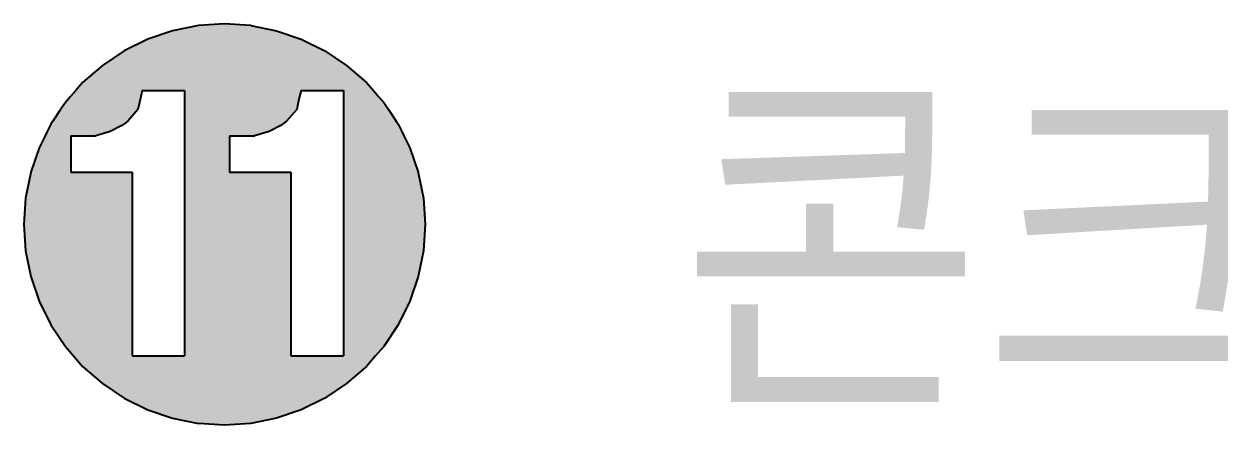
# Model space of a CAD drawing. Extents: x 2558 to 85222, y -662 to 28852.
# Drawn here: x 67520 to 68739, y 6444 to 6853 of the extents above; entities that cross this region are included whole.
import ezdxf

# ---------------------------------------------------------------- set-up
doc = ezdxf.new("R2010")
doc.units = 0
doc.header["$MEASUREMENT"] = 0
doc.layers.get('0').update_dxf_attribs({"linetype": 'CONTINUOUS'})
doc.layers.add('DLINE', color=1, linetype='CONTINUOUS')
doc.layers.add('TEXT', color=7, linetype='CONTINUOUS')
doc.styles.add('TEXT', font='DotumChe.ttf')

# ---------------------------------------------------------------- blocks, each defined once
blk = doc.blocks.new('RCSTD3_DESIGN')
at = {"layer": 'DLINE', "linetype": 'CONTINUOUS'}
for p, q in [((593.532945, 2290.765954), (566.838529, 2289.01631)), ((620.227361, 2289.01631), (593.532945, 2290.765954)), ((540.600861, 2283.797313), (515.268877, 2275.198263)), ((566.838529, 2289.01631), (540.600861, 2283.797313)), ((620.227361, 2289.01631), (646.465028, 2283.797313)), ((646.465028, 2283.797313), (671.797013, 2275.198263)), ((515.268877, 2275.198263), (491.276012, 2263.366292)), ((671.797013, 2275.198263), (695.789877, 2263.366292)), ((491.276012, 2263.366292), (469.032792, 2248.503847)), ((695.789877, 2263.366292), (718.033098, 2248.503847)), ((469.032792, 2248.503847), (448.919804, 2230.86523)), ((718.033098, 2248.503847), (738.146086, 2230.86523)), ((448.919804, 2230.86523), (441.813094, 2222.761581)), ((738.146086, 2230.86523), (745.252795, 2222.761581)), ((441.813094, 2222.761581), (436.601173, 2216.818524)), ((509.718197, 2222.761581), (508.232432, 2216.818524)), ((509.718197, 2222.761581), (552.805361, 2222.761581)), ((552.805361, 2222.761581), (552.805361, 2216.818524)), ((671.563621, 2222.761581), (670.077856, 2216.818524)), ((671.563621, 2222.761581), (714.650785, 2222.761581)), ((714.650785, 2222.761581), (714.650785, 2216.818524)), ((745.252795, 2222.761581), (750.464716, 2216.818524)), ((431.281187, 2210.752242), (426.399743, 2203.446646)), ((436.601173, 2216.818524), (431.281187, 2210.752242)), ((506.88437, 2210.752242), (505.260904, 2203.446646)), ((508.232432, 2216.818524), (506.88437, 2210.752242)), ((552.805361, 2216.818524), (552.805361, 2210.752242)), ((552.805361, 2210.752242), (552.805361, 2203.446646)), ((668.729794, 2210.752242), (667.106328, 2203.446646)), ((670.077856, 2216.818524), (668.729794, 2210.752242)), ((714.650785, 2216.818524), (714.650785, 2210.752242)), ((714.650785, 2210.752242), (714.650785, 2203.446646)), ((750.464716, 2216.818524), (755.784703, 2210.752242)), ((755.784703, 2210.752242), (760.666146, 2203.446646)), ((426.399743, 2203.446646), (418.457696, 2191.560531)), ((505.260904, 2203.446646), (494.860554, 2191.560531)), ((552.805361, 2203.446646), (552.805361, 2191.560531)), ((667.106328, 2203.446646), (656.705978, 2191.560531)), ((714.650785, 2203.446646), (714.650785, 2191.560531)), ((760.666146, 2203.446646), (768.608194, 2191.560531)), ((412.794695, 2181.160181), (410.596601, 2176.702889)), ((415.725486, 2187.103239), (412.794695, 2181.160181)), ((416.418742, 2188.509022), (415.725486, 2187.103239)), ((418.457696, 2191.560531), (416.418742, 2188.509022)), ((477.031383, 2181.160181), (462.17374, 2176.702889)), ((488.917497, 2187.103239), (477.031383, 2181.160181)), ((490.791874, 2188.509022), (488.917497, 2187.103239)), ((494.860554, 2191.560531), (490.791874, 2188.509022)), ((552.805361, 2191.560531), (552.805361, 2188.509022)), ((552.805361, 2188.509022), (552.805361, 2187.103239)), ((552.805361, 2187.103239), (552.805361, 2181.160181)), ((552.805361, 2181.160181), (552.805361, 2176.702889)), ((638.876807, 2181.160181), (624.019164, 2176.702889)), ((650.762921, 2187.103239), (638.876807, 2181.160181)), ((652.637298, 2188.509022), (650.762921, 2187.103239)), ((656.705978, 2191.560531), (652.637298, 2188.509022)), ((714.650785, 2191.560531), (714.650785, 2188.509022)), ((714.650785, 2188.509022), (714.650785, 2187.103239)), ((714.650785, 2187.103239), (714.650785, 2181.160181)), ((714.650785, 2181.160181), (714.650785, 2176.702889)), ((768.608194, 2191.560531), (770.647147, 2188.509022)), ((770.647147, 2188.509022), (771.340403, 2187.103239)), ((771.340403, 2187.103239), (774.271194, 2181.160181)), ((774.271194, 2181.160181), (776.469288, 2176.702889)), ((410.596601, 2176.702889), (404.58677, 2164.516157)), ((436.915747, 2176.702889), (436.915747, 2164.516157)), ((436.915747, 2176.702889), (444.344569, 2176.702889)), ((444.344569, 2176.702889), (462.17374, 2176.702889)), ((552.805361, 2176.702889), (552.805361, 2164.516157)), ((598.761171, 2176.702889), (598.761171, 2164.516157)), ((598.761171, 2176.702889), (606.189993, 2176.702889)), ((606.189993, 2176.702889), (624.019164, 2176.702889)), ((714.650785, 2176.702889), (714.650785, 2164.516157)), ((776.469288, 2176.702889), (782.479119, 2164.516157)), ((404.58677, 2164.516157), (396.114883, 2139.558782)), ((436.915747, 2164.516157), (436.915747, 2139.558782)), ((552.805361, 2164.516157), (552.805361, 2139.558782)), ((598.761171, 2164.516157), (598.761171, 2139.558782)), ((714.650785, 2164.516157), (714.650785, 2139.558782)), ((782.479119, 2164.516157), (790.951006, 2139.558782)), ((395.98772, 2139.184172), (390.768724, 2112.946505)), ((396.114883, 2139.558782), (395.98772, 2139.184172)), ((436.915747, 2139.558782), (499.317847, 2139.558782)), ((499.317847, 2139.558782), (499.317847, 2139.184172)), ((499.317847, 2139.184172), (499.317847, 2112.946505)), ((552.805361, 2139.558782), (552.805361, 2139.184172)), ((552.805361, 2139.184172), (552.805361, 2112.946505)), ((598.761171, 2139.558782), (661.163271, 2139.558782)), ((661.163271, 2139.558782), (661.163271, 2139.184172)), ((661.163271, 2139.184172), (661.163271, 2112.946505)), ((714.650785, 2139.558782), (714.650785, 2139.184172)), ((714.650785, 2139.184172), (714.650785, 2112.946505)), ((790.951006, 2139.558782), (791.078169, 2139.184172)), ((791.078169, 2139.184172), (796.297165, 2112.946505)), ((390.768724, 2112.946505), (389.019079, 2086.252089)), ((499.317847, 2112.946505), (499.317847, 2086.252089)), ((552.805361, 2112.946505), (552.805361, 2086.252089)), ((661.163271, 2112.946505), (661.163271, 2086.252089)), ((714.650785, 2112.946505), (714.650785, 2086.252089)), ((796.297165, 2112.946505), (798.04681, 2086.252089)), ((389.019079, 2086.252089), (390.768724, 2059.557673)), ((499.317847, 2086.252089), (499.317847, 2059.557673)), ((552.805361, 2086.252089), (552.805361, 2059.557673)), ((661.163271, 2086.252089), (661.163271, 2059.557673)), ((714.650785, 2086.252089), (714.650785, 2059.557673)), ((798.04681, 2086.252089), (796.297165, 2059.557673)), ((390.768724, 2059.557673), (395.98772, 2033.320006)), ((499.317847, 2059.557673), (499.317847, 2033.320006)), ((552.805361, 2059.557673), (552.805361, 2033.320006)), ((661.163271, 2059.557673), (661.163271, 2033.320006)), ((714.650785, 2059.557673), (714.650785, 2033.320006)), ((796.297165, 2059.557673), (791.078169, 2033.320006)), ((395.98772, 2033.320006), (404.58677, 2007.988021)), ((499.317847, 2033.320006), (499.317847, 2007.988021)), ((552.805361, 2033.320006), (552.805361, 2007.988021)), ((661.163271, 2033.320006), (661.163271, 2007.988021)), ((714.650785, 2033.320006), (714.650785, 2007.988021)), ((791.078169, 2033.320006), (782.479119, 2007.988021)), ((404.58677, 2007.988021), (416.418742, 1983.995156)), ((499.317847, 2007.988021), (499.317847, 1983.995156)), ((552.805361, 2007.988021), (552.805361, 1983.995156)), ((661.163271, 2007.988021), (661.163271, 1983.995156)), ((714.650785, 2007.988021), (714.650785, 1983.995156)), ((782.479119, 2007.988021), (770.647147, 1983.995156)), ((416.418742, 1983.995156), (431.281187, 1961.751936)), ((499.317847, 1983.995156), (499.317847, 1961.751936)), ((552.805361, 1983.995156), (552.805361, 1961.751936)), ((661.163271, 1983.995156), (661.163271, 1961.751936)), ((714.650785, 1983.995156), (714.650785, 1961.751936)), ((770.647147, 1983.995156), (755.784703, 1961.751936)), ((431.281187, 1961.751936), (439.524285, 1952.352483)), ((499.317847, 1961.751936), (499.317847, 1952.352483)), ((552.805361, 1961.751936), (552.805361, 1952.352483)), ((661.163271, 1961.751936), (661.163271, 1952.352483)), ((714.650785, 1961.751936), (714.650785, 1952.352483)), ((755.784703, 1961.751936), (747.541604, 1952.352483)), ((439.524285, 1952.352483), (448.919804, 1941.638948)), ((499.317847, 1952.352483), (552.805361, 1952.352483)), ((661.163271, 1952.352483), (714.650785, 1952.352483)), ((747.541604, 1952.352483), (738.146086, 1941.638948)), ((448.919804, 1941.638948), (469.032792, 1924.000331)), ((738.146086, 1941.638948), (718.033098, 1924.000331)), ((469.032792, 1924.000331), (491.276012, 1909.137886)), ((718.033098, 1924.000331), (695.789877, 1909.137886)), ((491.276012, 1909.137886), (515.268877, 1897.305915)), ((695.789877, 1909.137886), (671.797013, 1897.305915)), ((515.268877, 1897.305915), (540.600861, 1888.706865)), ((540.600861, 1888.706865), (566.838529, 1883.487868)), ((646.465028, 1888.706865), (620.227361, 1883.487868)), ((671.797013, 1897.305915), (646.465028, 1888.706865)), ((593.532945, 1881.738224), (566.838529, 1883.487868)), ((620.227361, 1883.487868), (593.532945, 1881.738224))]:
    blk.add_line(p, q, dxfattribs=at)
for points in [[(593.532945, 2290.765954), (566.838529, 2289.01631), (620.227361, 2289.01631)], [(540.600861, 2283.797313), (515.268877, 2275.198263), (671.797013, 2275.198263)], [(566.838529, 2289.01631), (540.600861, 2283.797313), (646.465028, 2283.797313)], [(515.268877, 2275.198263), (491.276012, 2263.366292), (695.789877, 2263.366292)], [(491.276012, 2263.366292), (469.032792, 2248.503847), (718.033098, 2248.503847)], [(469.032792, 2248.503847), (448.919804, 2230.86523), (738.146086, 2230.86523)], [(448.919804, 2230.86523), (441.813094, 2222.761581), (745.252795, 2222.761581)], [(441.813094, 2222.761581), (436.601173, 2216.818524), (508.232432, 2216.818524)], [(509.718197, 2222.761581), (509.718197, 2222.761581), (552.805361, 2222.761581)], [(552.805361, 2222.761581), (552.805361, 2216.818524), (670.077856, 2216.818524)], [(671.563621, 2222.761581), (671.563621, 2222.761581), (714.650785, 2222.761581)], [(714.650785, 2222.761581), (714.650785, 2216.818524), (750.464716, 2216.818524)], [(431.281187, 2210.752242), (426.399743, 2203.446646), (505.260904, 2203.446646)], [(436.601173, 2216.818524), (431.281187, 2210.752242), (506.88437, 2210.752242)], [(552.805361, 2216.818524), (552.805361, 2210.752242), (668.729794, 2210.752242)], [(552.805361, 2210.752242), (552.805361, 2203.446646), (667.106328, 2203.446646)], [(714.650785, 2216.818524), (714.650785, 2210.752242), (755.784703, 2210.752242)], [(714.650785, 2210.752242), (714.650785, 2203.446646), (760.666146, 2203.446646)], [(426.399743, 2203.446646), (418.457696, 2191.560531), (494.860554, 2191.560531)], [(552.805361, 2203.446646), (552.805361, 2191.560531), (656.705978, 2191.560531)], [(714.650785, 2203.446646), (714.650785, 2191.560531), (768.608194, 2191.560531)], [(412.794695, 2181.160181), (410.596601, 2176.702889), (462.17374, 2176.702889)], [(415.725486, 2187.103239), (412.794695, 2181.160181), (477.031383, 2181.160181)], [(416.418742, 2188.509022), (415.725486, 2187.103239), (488.917497, 2187.103239)], [(418.457696, 2191.560531), (416.418742, 2188.509022), (490.791874, 2188.509022)], [(552.805361, 2191.560531), (552.805361, 2188.509022), (652.637298, 2188.509022)], [(552.805361, 2188.509022), (552.805361, 2187.103239), (650.762921, 2187.103239)], [(552.805361, 2187.103239), (552.805361, 2181.160181), (638.876807, 2181.160181)], [(552.805361, 2181.160181), (552.805361, 2176.702889), (624.019164, 2176.702889)], [(714.650785, 2191.560531), (714.650785, 2188.509022), (770.647147, 2188.509022)], [(714.650785, 2188.509022), (714.650785, 2187.103239), (771.340403, 2187.103239)], [(714.650785, 2187.103239), (714.650785, 2181.160181), (774.271194, 2181.160181)], [(714.650785, 2181.160181), (714.650785, 2176.702889), (776.469288, 2176.702889)], [(410.596601, 2176.702889), (404.58677, 2164.516157), (436.915747, 2164.516157)], [(436.915747, 2176.702889), (436.915747, 2176.702889), (444.344569, 2176.702889)], [(444.344569, 2176.702889), (444.344569, 2176.702889), (462.17374, 2176.702889)], [(552.805361, 2176.702889), (552.805361, 2164.516157), (598.761171, 2164.516157)], [(598.761171, 2176.702889), (598.761171, 2176.702889), (606.189993, 2176.702889)], [(606.189993, 2176.702889), (606.189993, 2176.702889), (624.019164, 2176.702889)], [(714.650785, 2176.702889), (714.650785, 2164.516157), (782.479119, 2164.516157)], [(404.58677, 2164.516157), (396.114883, 2139.558782), (436.915747, 2139.558782)], [(552.805361, 2164.516157), (552.805361, 2139.558782), (598.761171, 2139.558782)], [(714.650785, 2164.516157), (714.650785, 2139.558782), (790.951006, 2139.558782)], [(395.98772, 2139.184172), (390.768724, 2112.946505), (499.317847, 2112.946505)], [(396.114883, 2139.558782), (395.98772, 2139.184172), (499.317847, 2139.184172)], [(436.915747, 2139.558782), (436.915747, 2139.558782), (499.317847, 2139.558782)], [(552.805361, 2139.558782), (552.805361, 2139.184172), (661.163271, 2139.184172)], [(552.805361, 2139.184172), (552.805361, 2112.946505), (661.163271, 2112.946505)], [(598.761171, 2139.558782), (598.761171, 2139.558782), (661.163271, 2139.558782)], [(714.650785, 2139.558782), (714.650785, 2139.184172), (791.078169, 2139.184172)], [(714.650785, 2139.184172), (714.650785, 2112.946505), (796.297165, 2112.946505)], [(390.768724, 2112.946505), (389.019079, 2086.252089), (499.317847, 2086.252089)], [(552.805361, 2112.946505), (552.805361, 2086.252089), (661.163271, 2086.252089)], [(714.650785, 2112.946505), (714.650785, 2086.252089), (798.04681, 2086.252089)], [(389.019079, 2086.252089), (390.768724, 2059.557673), (499.317847, 2059.557673)], [(552.805361, 2086.252089), (552.805361, 2059.557673), (661.163271, 2059.557673)], [(714.650785, 2086.252089), (714.650785, 2059.557673), (796.297165, 2059.557673)], [(390.768724, 2059.557673), (395.98772, 2033.320006), (499.317847, 2033.320006)], [(552.805361, 2059.557673), (552.805361, 2033.320006), (661.163271, 2033.320006)], [(714.650785, 2059.557673), (714.650785, 2033.320006), (791.078169, 2033.320006)], [(395.98772, 2033.320006), (404.58677, 2007.988021), (499.317847, 2007.988021)], [(552.805361, 2033.320006), (552.805361, 2007.988021), (661.163271, 2007.988021)], [(714.650785, 2033.320006), (714.650785, 2007.988021), (782.479119, 2007.988021)], [(404.58677, 2007.988021), (416.418742, 1983.995156), (499.317847, 1983.995156)], [(552.805361, 2007.988021), (552.805361, 1983.995156), (661.163271, 1983.995156)], [(714.650785, 2007.988021), (714.650785, 1983.995156), (770.647147, 1983.995156)], [(416.418742, 1983.995156), (431.281187, 1961.751936), (499.317847, 1961.751936)], [(552.805361, 1983.995156), (552.805361, 1961.751936), (661.163271, 1961.751936)], [(714.650785, 1983.995156), (714.650785, 1961.751936), (755.784703, 1961.751936)], [(431.281187, 1961.751936), (439.524285, 1952.352483), (499.317847, 1952.352483)], [(552.805361, 1961.751936), (552.805361, 1952.352483), (661.163271, 1952.352483)], [(714.650785, 1961.751936), (714.650785, 1952.352483), (747.541604, 1952.352483)], [(439.524285, 1952.352483), (448.919804, 1941.638948), (738.146086, 1941.638948)], [(499.317847, 1952.352483), (499.317847, 1952.352483), (552.805361, 1952.352483)], [(661.163271, 1952.352483), (661.163271, 1952.352483), (714.650785, 1952.352483)], [(448.919804, 1941.638948), (469.032792, 1924.000331), (718.033098, 1924.000331)], [(469.032792, 1924.000331), (491.276012, 1909.137886), (695.789877, 1909.137886)], [(491.276012, 1909.137886), (515.268877, 1897.305915), (671.797013, 1897.305915)], [(515.268877, 1897.305915), (540.600861, 1888.706865), (646.465028, 1888.706865)], [(540.600861, 1888.706865), (566.838529, 1883.487868), (620.227361, 1883.487868)]]:
    blk.add_solid(points, dxfattribs=at)
at = {"layer": 'DLINE', "linetype": 'CONTINUOUS', "extrusion": (0, 0, -1)}
for points in [[(-540.600861, 2283.797313), (-646.465028, 2283.797313), (-671.797013, 2275.198263)], [(-566.838529, 2289.01631), (-620.227361, 2289.01631), (-646.465028, 2283.797313)], [(-515.268877, 2275.198263), (-671.797013, 2275.198263), (-695.789877, 2263.366292)], [(-491.276012, 2263.366292), (-695.789877, 2263.366292), (-718.033098, 2248.503847)], [(-469.032792, 2248.503847), (-718.033098, 2248.503847), (-738.146086, 2230.86523)], [(-448.919804, 2230.86523), (-738.146086, 2230.86523), (-745.252795, 2222.761581)], [(-441.813094, 2222.761581), (-509.718197, 2222.761581), (-508.232432, 2216.818524)], [(-552.805361, 2222.761581), (-671.563621, 2222.761581), (-670.077856, 2216.818524)], [(-714.650785, 2222.761581), (-745.252795, 2222.761581), (-750.464716, 2216.818524)], [(-431.281187, 2210.752242), (-506.88437, 2210.752242), (-505.260904, 2203.446646)], [(-436.601173, 2216.818524), (-508.232432, 2216.818524), (-506.88437, 2210.752242)], [(-552.805361, 2216.818524), (-670.077856, 2216.818524), (-668.729794, 2210.752242)], [(-552.805361, 2210.752242), (-668.729794, 2210.752242), (-667.106328, 2203.446646)], [(-714.650785, 2216.818524), (-750.464716, 2216.818524), (-755.784703, 2210.752242)], [(-714.650785, 2210.752242), (-755.784703, 2210.752242), (-760.666146, 2203.446646)], [(-426.399743, 2203.446646), (-505.260904, 2203.446646), (-494.860554, 2191.560531)], [(-552.805361, 2203.446646), (-667.106328, 2203.446646), (-656.705978, 2191.560531)], [(-714.650785, 2203.446646), (-760.666146, 2203.446646), (-768.608194, 2191.560531)], [(-412.794695, 2181.160181), (-477.031383, 2181.160181), (-462.17374, 2176.702889)], [(-415.725486, 2187.103239), (-488.917497, 2187.103239), (-477.031383, 2181.160181)], [(-416.418742, 2188.509022), (-490.791874, 2188.509022), (-488.917497, 2187.103239)], [(-418.457696, 2191.560531), (-494.860554, 2191.560531), (-490.791874, 2188.509022)], [(-552.805361, 2191.560531), (-656.705978, 2191.560531), (-652.637298, 2188.509022)], [(-552.805361, 2188.509022), (-652.637298, 2188.509022), (-650.762921, 2187.103239)], [(-552.805361, 2187.103239), (-650.762921, 2187.103239), (-638.876807, 2181.160181)], [(-552.805361, 2181.160181), (-638.876807, 2181.160181), (-624.019164, 2176.702889)], [(-714.650785, 2191.560531), (-768.608194, 2191.560531), (-770.647147, 2188.509022)], [(-714.650785, 2188.509022), (-770.647147, 2188.509022), (-771.340403, 2187.103239)], [(-714.650785, 2187.103239), (-771.340403, 2187.103239), (-774.271194, 2181.160181)], [(-714.650785, 2181.160181), (-774.271194, 2181.160181), (-776.469288, 2176.702889)], [(-410.596601, 2176.702889), (-436.915747, 2176.702889), (-436.915747, 2164.516157)], [(-552.805361, 2176.702889), (-598.761171, 2176.702889), (-598.761171, 2164.516157)], [(-714.650785, 2176.702889), (-776.469288, 2176.702889), (-782.479119, 2164.516157)], [(-404.58677, 2164.516157), (-436.915747, 2164.516157), (-436.915747, 2139.558782)], [(-552.805361, 2164.516157), (-598.761171, 2164.516157), (-598.761171, 2139.558782)], [(-714.650785, 2164.516157), (-782.479119, 2164.516157), (-790.951006, 2139.558782)], [(-395.98772, 2139.184172), (-499.317847, 2139.184172), (-499.317847, 2112.946505)], [(-396.114883, 2139.558782), (-499.317847, 2139.558782), (-499.317847, 2139.184172)], [(-552.805361, 2139.558782), (-661.163271, 2139.558782), (-661.163271, 2139.184172)], [(-552.805361, 2139.184172), (-661.163271, 2139.184172), (-661.163271, 2112.946505)], [(-714.650785, 2139.558782), (-790.951006, 2139.558782), (-791.078169, 2139.184172)], [(-714.650785, 2139.184172), (-791.078169, 2139.184172), (-796.297165, 2112.946505)], [(-390.768724, 2112.946505), (-499.317847, 2112.946505), (-499.317847, 2086.252089)], [(-552.805361, 2112.946505), (-661.163271, 2112.946505), (-661.163271, 2086.252089)], [(-714.650785, 2112.946505), (-796.297165, 2112.946505), (-798.04681, 2086.252089)], [(-389.019079, 2086.252089), (-499.317847, 2086.252089), (-499.317847, 2059.557673)], [(-552.805361, 2086.252089), (-661.163271, 2086.252089), (-661.163271, 2059.557673)], [(-714.650785, 2086.252089), (-798.04681, 2086.252089), (-796.297165, 2059.557673)], [(-390.768724, 2059.557673), (-499.317847, 2059.557673), (-499.317847, 2033.320006)], [(-552.805361, 2059.557673), (-661.163271, 2059.557673), (-661.163271, 2033.320006)], [(-714.650785, 2059.557673), (-796.297165, 2059.557673), (-791.078169, 2033.320006)], [(-395.98772, 2033.320006), (-499.317847, 2033.320006), (-499.317847, 2007.988021)], [(-552.805361, 2033.320006), (-661.163271, 2033.320006), (-661.163271, 2007.988021)], [(-714.650785, 2033.320006), (-791.078169, 2033.320006), (-782.479119, 2007.988021)], [(-404.58677, 2007.988021), (-499.317847, 2007.988021), (-499.317847, 1983.995156)], [(-552.805361, 2007.988021), (-661.163271, 2007.988021), (-661.163271, 1983.995156)], [(-714.650785, 2007.988021), (-782.479119, 2007.988021), (-770.647147, 1983.995156)], [(-416.418742, 1983.995156), (-499.317847, 1983.995156), (-499.317847, 1961.751936)], [(-552.805361, 1983.995156), (-661.163271, 1983.995156), (-661.163271, 1961.751936)], [(-714.650785, 1983.995156), (-770.647147, 1983.995156), (-755.784703, 1961.751936)], [(-431.281187, 1961.751936), (-499.317847, 1961.751936), (-499.317847, 1952.352483)], [(-552.805361, 1961.751936), (-661.163271, 1961.751936), (-661.163271, 1952.352483)], [(-714.650785, 1961.751936), (-755.784703, 1961.751936), (-747.541604, 1952.352483)], [(-439.524285, 1952.352483), (-747.541604, 1952.352483), (-738.146086, 1941.638948)], [(-448.919804, 1941.638948), (-738.146086, 1941.638948), (-718.033098, 1924.000331)], [(-469.032792, 1924.000331), (-718.033098, 1924.000331), (-695.789877, 1909.137886)], [(-491.276012, 1909.137886), (-695.789877, 1909.137886), (-671.797013, 1897.305915)], [(-515.268877, 1897.305915), (-671.797013, 1897.305915), (-646.465028, 1888.706865)], [(-540.600861, 1888.706865), (-646.465028, 1888.706865), (-620.227361, 1883.487868)], [(-566.838529, 1883.487868), (-620.227361, 1883.487868), (-593.532945, 1881.738224)]]:
    blk.add_solid(points, dxfattribs=at)
at = {"layer": 'TEXT', "style": 'TEXT', "width": 0.9}
blk.add_text('콘크리트는 원칙적으로 우천 또는 강풍시에는 치기를 하여서는 안된다. 콘크리트 치기 후에는', height=273.225806, dxfattribs=at).set_placement((1058.016816, 1929.224795))

msp = doc.modelspace()

# ---------------------------------------------------------------- block references
msp.add_blockref('RCSTD3_DESIGN', (67131.138105, 4562.284676))

doc.saveas('drawing.dxf')
